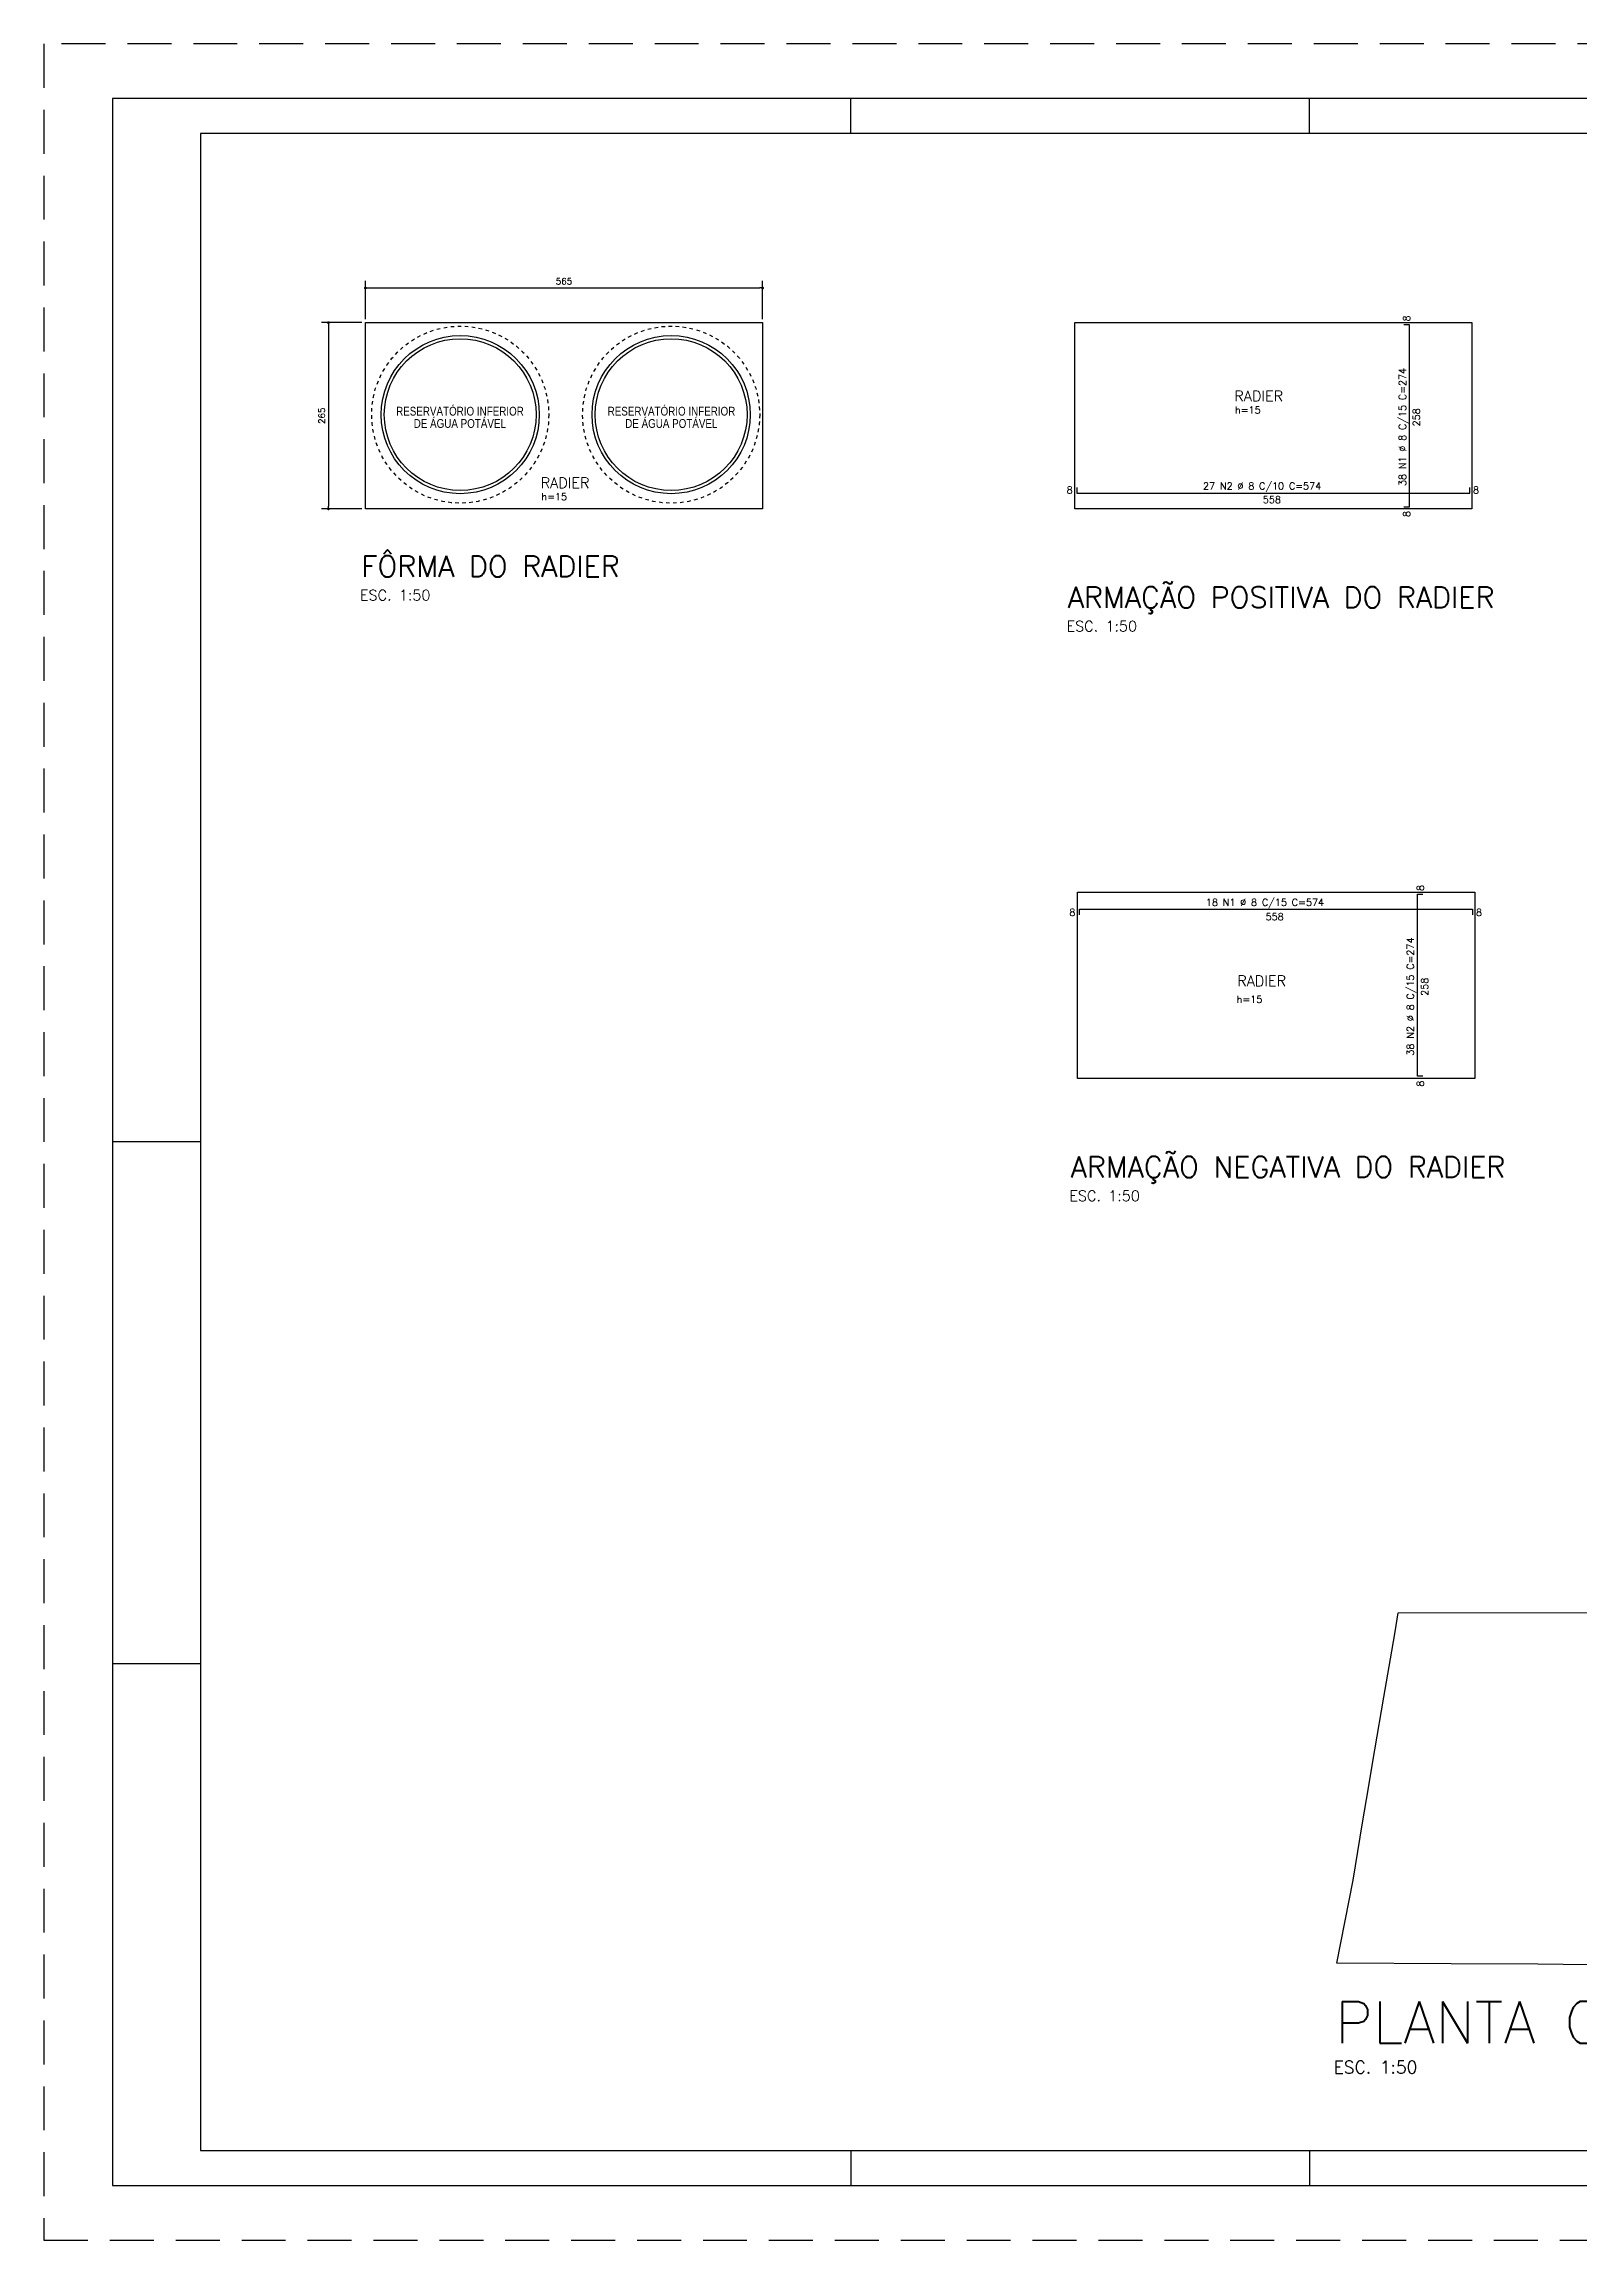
# Model space of a CAD drawing. Extents: x -1.9 to 86, y -1.6 to 60.9.
# Drawn here: x -1.9 to 41.7, y -1.6 to 60.9 of the extents above; entities that cross this region are included whole.
import ezdxf
from ezdxf.enums import TextEntityAlignment as Align

# ---------------------------------------------------------------- set-up
doc = ezdxf.new("R2010")
doc.units = 0
doc.header["$LTSCALE"] = 0.5
doc.header["$MEASUREMENT"] = 0
doc.linetypes.add('HIDDEN', pattern=[0.375, 0.25, -0.125])
doc.linetypes.add('XREF-MC41-BAS-HID-PLN-TIPO-2INF$0$HIDDEN2', pattern=[0.1875, 0.125, -0.0625])
doc.layers.get('0').update_dxf_attribs({"linetype": 'CONTINUOUS'})
doc.layers.get('Defpoints').update_dxf_attribs({"linetype": 'CONTINUOUS'})
for name, color, linetype in [('0224-METROCASA-MC41-BAS-ARE-TIPO-INFERIOR-2$0$TXT_AMB_ATOMO', 4, 'CONTINUOUS'), ('ARQ_FOLHA', 7, 'CONTINUOUS'), ('COTA', 1, 'CONTINUOUS'), ('PENA_01', 1, 'CONTINUOUS'), ('PENA_03', 3, 'CONTINUOUS'), ('PENA_05', 5, 'CONTINUOUS'), ('PENA_06', 6, 'CONTINUOUS'), ('PROJ', 253, 'CONTINUOUS'), ('T4', 6, 'CONTINUOUS'), ('TEXTO', 3, 'CONTINUOUS'), ('VIGA', 3, 'CONTINUOUS')]:
    doc.layers.add(name, color=color, linetype=linetype)
doc.styles.add('0224-METROCASA-MC41-BAS-ARE-TIPO-INFERIOR-2$0$AMB - __100', font='arial.ttf', dxfattribs={"width": 0.8, "height": 0.25})
doc.styles.add('COTA', font='romans.shx')
doc.styles.get("Standard").update_dxf_attribs({"font": 'ROMANS.SHX'})
doc.styles.add('Texto1', font='romans.shx', dxfattribs={"height": 0.18})
doc.styles.add('Texto4', font='romans.shx', dxfattribs={"height": 0.6})
doc.dimstyles.new('forma', dxfattribs={"dimscale": 0.625, "dimtxt": 1.8, "dimasz": 0.8, "dimexe": 2, "dimexo": 1, "dimgap": 1, "dimtad": 1, "dimdec": 1, "dimzin": 9, "dimdsep": 46, "dimtxsty": 'COTA', "dimblk1": 'DOT', "dimblk2": 'DOT', "dimsah": 1, "dimcen": 0, "dimdle": 1, "dimclrd": 256, "dimclre": 256, "dimclrt": 2, "dimadec": 0, "dimazin": 0, "dimtfac": 1, "dimtdec": 0, "dimtmove": 0, "dimatfit": 3, "dimfxl": 1, "dimtolj": 1, "dimtzin": 0, "dimarcsym": 0})

# ---------------------------------------------------------------- blocks, each defined once
blk = doc.blocks.new('FOLHA A1 - 841 X 594')
at = {"layer": 'ARQ_FOLHA', "color": 1}
for p, q in [((-631, 584), (-631, 594)), ((-500.5, 584), (-500.5, 594)), ((-816, 297), (-841, 297)), ((-816, 148.5), (-841, 148.5)), ((-631, 10), (-631, 0)), ((-500.5, 10), (-500.5, 0))]:
    blk.add_line(p, q, dxfattribs=at)
for points in [[(-841, 0), (0, 0), (0, 594), (-841, 594)], [(-816, 10), (-10, 10), (-10, 584), (-816, 584)]]:
    blk.add_lwpolyline(points, close=True, dxfattribs=at)
at = {"layer": 'Defpoints', "color": 8, "linetype": 'HIDDEN', "ltscale": 100}
blk.add_lwpolyline([(-860.5, 609.5), (-860.5, -15.5), (19.5, -15.5), (19.5, 609.5)], close=True, dxfattribs=at)
blk = doc.blocks.new('*U24')
blk.add_blockref('FOLHA A1 - 841 X 594', (0, 0))
blk = doc.blocks.new('*U46')
at = {"layer": '0224-METROCASA-MC41-BAS-ARE-TIPO-INFERIOR-2$0$TXT_AMB_ATOMO', "style": '0224-METROCASA-MC41-BAS-ARE-TIPO-INFERIOR-2$0$AMB - __100', "width": 0.8}
for p in [(0, 0.5), (0, 0.15)]:
    blk.add_attdef('AMBIENTE', text='', height=0.25, dxfattribs=at).set_placement(p, align=Align.MIDDLE_CENTER)
blk = doc.blocks.new('_Dot')
at = {"color": 0, "linetype": 'ByBlock', "lineweight": -2}
blk.add_line((-0.5, 0), (-1, 0), dxfattribs=at)
at = {"color": 0, "linetype": 'ByBlock', "const_width": 0.5}
blk.add_lwpolyline([(-0.25, 0, 1), (0.25, 0, 1)], format="xyb", close=True, dxfattribs=at)
blk = doc.blocks.new('*D53')
at = {"layer": 'COTA', "lineweight": -2, "transparency": 16777216}
for p, q in [((7.194, 53.118), (7.194, 54.204)), ((7.274, 54.004), (18.414, 54.004)), ((18.494, 53.118), (18.494, 54.204))]:
    blk.add_line(p, q, dxfattribs=at)
at = {"layer": 'Defpoints', "color": 0, "transparency": 16777216}
for p in [(18.494, 54.004), (7.194, 53.018), (18.494, 53.018)]:
    blk.add_point(p, dxfattribs=at)
at = {"layer": 'COTA', "lineweight": -2, "transparency": 16777216, "xscale": 0.08000000000000002, "yscale": 0.08000000000000002, "zscale": 0.08000000000000002, "rotation": 180}
blk.add_blockref('_Dot', (7.194, 54.004), dxfattribs=at)
at = {"layer": 'COTA', "lineweight": -2, "transparency": 16777216, "xscale": 0.08000000000000002, "yscale": 0.08000000000000002, "zscale": 0.08000000000000002}
blk.add_blockref('_Dot', (18.494, 54.004), dxfattribs=at)
at = {"layer": 'COTA', "color": 2, "transparency": 16777216, "insert": (12.844, 54.194), "char_height": 0.18, "attachment_point": 5, "style": 'COTA'}
blk.add_mtext('\\A1;565 ', dxfattribs=at)
blk = doc.blocks.new('*D54')
at = {"layer": 'COTA', "lineweight": -2, "transparency": 16777216}
for p, q in [((7.094, 53.018), (5.943, 53.018)), ((6.143, 52.938), (6.143, 47.798)), ((7.094, 47.718), (5.943, 47.718))]:
    blk.add_line(p, q, dxfattribs=at)
at = {"layer": 'Defpoints', "color": 0, "transparency": 16777216}
for p in [(7.194, 53.018), (6.143, 47.718), (7.194, 47.718)]:
    blk.add_point(p, dxfattribs=at)
at = {"layer": 'COTA', "lineweight": -2, "transparency": 16777216, "xscale": 0.08000000000000002, "yscale": 0.08000000000000002, "zscale": 0.08000000000000002}
for p, rotation in [((6.143, 53.018), 90), ((6.143, 47.718), 270)]:
    blk.add_blockref('_Dot', p, dxfattribs=dict(at, rotation=rotation))
at = {"layer": 'COTA', "color": 2, "transparency": 16777216, "insert": (5.953, 50.368), "char_height": 0.18, "attachment_point": 5, "rotation": 90, "style": 'COTA'}
blk.add_mtext('\\A1;265 ', dxfattribs=at)

msp = doc.modelspace()

# ---------------------------------------------------------------- linework, layer by layer
for points in [[(41.98739, 6.28763), (40.54756, 6.2995), (38.08465, 6.31139), (34.83043, 6.32732), (35.29368, 8.69071), (35.56431, 10.32349), (35.67381, 10.98984), (35.9128, 12.40129), (36.16931, 13.90286), (36.39313, 15.21313), (36.48576, 15.75537), (36.57855, 16.29855)], [(36.57855, 16.29855), (58.40039, 16.30594)]]:
    msp.add_lwpolyline(points)
at = {"layer": 'PENA_01', "linetype": 'Continuous'}
for points in [[(27.37389, 53.01841), (38.67389, 53.01841), (38.67389, 47.71841), (27.37389, 47.71841), (27.37389, 53.01841)], [(27.45373, 36.80912), (38.75373, 36.80912), (38.75373, 31.50912), (27.45373, 31.50912), (27.45373, 36.80912)]]:
    msp.add_lwpolyline(points, dxfattribs=at)
at = {"layer": 'PENA_05', "linetype": 'Continuous'}
for p, q in [((36.89766, 52.95841), (36.73766, 52.95841)), ((36.89766, 47.77841), (36.89766, 52.95841)), ((27.43389, 48.32834), (27.43389, 48.16834)), ((27.43389, 48.16834), (38.61389, 48.16834)), ((38.61389, 48.16834), (38.61389, 48.32834)), ((36.73766, 47.77841), (36.89766, 47.77841)), ((27.51373, 36.16376), (27.51373, 36.32376)), ((27.51373, 36.32376), (38.69373, 36.32376)), ((37.12043, 31.56912), (37.12043, 36.74912)), ((37.12043, 36.74912), (37.28043, 36.74912)), ((38.69373, 36.32376), (38.69373, 36.16376)), ((37.28043, 31.56912), (37.12043, 31.56912))]:
    msp.add_line(p, q, dxfattribs=at)
at = {"layer": 'PROJ', "linetype": 'XREF-MC41-BAS-HID-PLN-TIPO-2INF$0$HIDDEN2'}
for centre in [(9.8923, 50.39974), (15.8923, 50.39974)]:
    msp.add_circle(centre, 2.52, dxfattribs=at)
at = {"layer": 'PROJ'}
for centre, radius in [((9.8923, 50.39974), 2.25), ((9.8923, 50.39974), 2.16), ((15.8923, 50.39974), 2.25), ((15.8923, 50.39974), 2.16)]:
    msp.add_circle(centre, radius, dxfattribs=at)
at = {"layer": 'VIGA'}
msp.add_lwpolyline([(7.19379, 53.01841), (18.49379, 53.01841), (18.49379, 47.71841), (7.19379, 47.71841), (7.19379, 53.01841)], dxfattribs=at)

# ---------------------------------------------------------------- block references
at = {"xscale": 0.09999999999999938, "yscale": 0.09999999999999938, "zscale": 0.09999999999999938}
msp.add_blockref('*U24', (84.1, 0), dxfattribs=at)
at = {"layer": 'PROJ'}
ref = msp.add_blockref('*U46', (9.88469, 49.9981), dxfattribs=at)
ref.add_attrib('AMBIENTE', 'DE ÁGUA POTÁVEL', dxfattribs={"height": 0.25, "style": '0224-METROCASA-MC41-BAS-ARE-TIPO-INFERIOR-2$0$AMB - __100', "width": 0.8}).set_placement((9.88087, 50.1481), align=Align.MIDDLE_CENTER)
ref.add_attrib('AMBIENTE', 'RESERVATÓRIO INFERIOR', dxfattribs={"height": 0.25, "style": '0224-METROCASA-MC41-BAS-ARE-TIPO-INFERIOR-2$0$AMB - __100', "width": 0.8}).set_placement((9.88469, 50.4981), align=Align.MIDDLE_CENTER)
ref = msp.add_blockref('*U46', (15.90165, 49.99816), dxfattribs=at)
ref.add_attrib('AMBIENTE', 'DE ÁGUA POTÁVEL', dxfattribs={"height": 0.25, "style": '0224-METROCASA-MC41-BAS-ARE-TIPO-INFERIOR-2$0$AMB - __100', "width": 0.8}).set_placement((15.89783, 50.14816), align=Align.MIDDLE_CENTER)
ref.add_attrib('AMBIENTE', 'RESERVATÓRIO INFERIOR', dxfattribs={"height": 0.25, "style": '0224-METROCASA-MC41-BAS-ARE-TIPO-INFERIOR-2$0$AMB - __100', "width": 0.8}).set_placement((15.90165, 50.49816), align=Align.MIDDLE_CENTER)

# ---------------------------------------------------------------- texts
at = {"layer": 'PENA_03', "linetype": 'Continuous'}
for s, p in [('8', (36.91366, 53.05041)), ('38 N1 %%c 8 C/15 C=274', (36.79766, 48.36841)), ('258', (37.18966, 50.06841)), ('8', (36.91366, 47.48641)), ('8', (37.30443, 36.84112)), ('38 N2 %%c 8 C/15 C=274', (37.02043, 32.15912)), ('258', (37.42843, 33.85912)), ('8', (37.30443, 31.27712))]:
    msp.add_text(s, height=0.2, rotation=90, dxfattribs=at).set_placement(p)
for s, height, p in [('RADIER', 0.3, (31.91153, 50.7819)), ('h=15', 0.2, (31.9326, 50.43346)), ('RADIER', 0.3, (12.1818, 48.30989)), ('h=15', 0.2, (12.20287, 47.96145)), ('8', 0.2, (27.14189, 48.15234)), ('27 N2 %%c 8 C/10 C=574', 0.2, (31.02389, 48.26834)), ('8', 0.2, (38.70589, 48.15234)), ('558', 0.2, (32.72389, 47.87634)), ('ESC. 1:50', 0.3, (7.04, 45.11186)), ('ESC. 1:50', 0.3, (27.14025, 44.22884)), ('8', 0.2, (27.22173, 36.13976)), ('18 N1 %%c 8 C/15 C=574', 0.2, (31.10373, 36.42376)), ('8', 0.2, (38.78573, 36.13976)), ('558', 0.2, (32.80373, 36.01576)), ('RADIER', 0.3, (31.99592, 34.13434)), ('h=15', 0.2, (31.97967, 33.6631)), ('ESC. 1:50', 0.3, (27.22009, 28.01955))]:
    msp.add_text(s, height=height, dxfattribs=at).set_placement(p)
at = {"layer": 'PENA_06', "linetype": 'Continuous'}
for s, p in [('FÔRMA DO RADIER', (7.07492, 45.78338)), ('ARMAÇÃO POSITIVA DO RADIER', (27.17517, 44.90037)), ('ARMAÇÃO NEGATIVA DO RADIER', (27.25501, 28.69108))]:
    msp.add_text(s, height=0.6, dxfattribs=at).set_placement(p)
at = {"layer": 'T4', "style": 'Texto4'}
msp.add_text('PLANTA CHAVE', height=1.1879045, dxfattribs=at).set_placement((34.7815, 4.05262))
at = {"layer": 'TEXTO', "color": 2, "style": 'Texto1'}
msp.add_text('ESC. 1:50', height=0.356371, dxfattribs=at).set_placement((34.73775, 3.19229))

# ---------------------------------------------------------------- dimensions: what is measured, and where the dimension line sits
at = {"layer": 'COTA'}
dim = msp.add_linear_dim(base=(18.49379, 54.00415), p1=(7.19379, 53.01841), p2=(18.49379, 53.01841), dimstyle='forma', override={"dimscale": 0.1, "dimdec": 2, "dimlfac": 50, "dimpost": ' '}, dxfattribs=at)
dim.commit()
dim.dimension.update_dxf_attribs({"geometry": '*D53', "text_midpoint": (12.8438, 54.19415)})
dim = msp.add_linear_dim(base=(6.14318, 47.71841), p1=(7.19379, 53.01841), p2=(7.19379, 47.71841), angle=90, dimstyle='forma', override={"dimscale": 0.1, "dimdec": 2, "dimlfac": 50, "dimpost": ' '}, dxfattribs=at)
dim.commit()
dim.dimension.update_dxf_attribs({"geometry": '*D54', "text_midpoint": (5.95318, 50.36841)})

doc.saveas('drawing.dxf')
